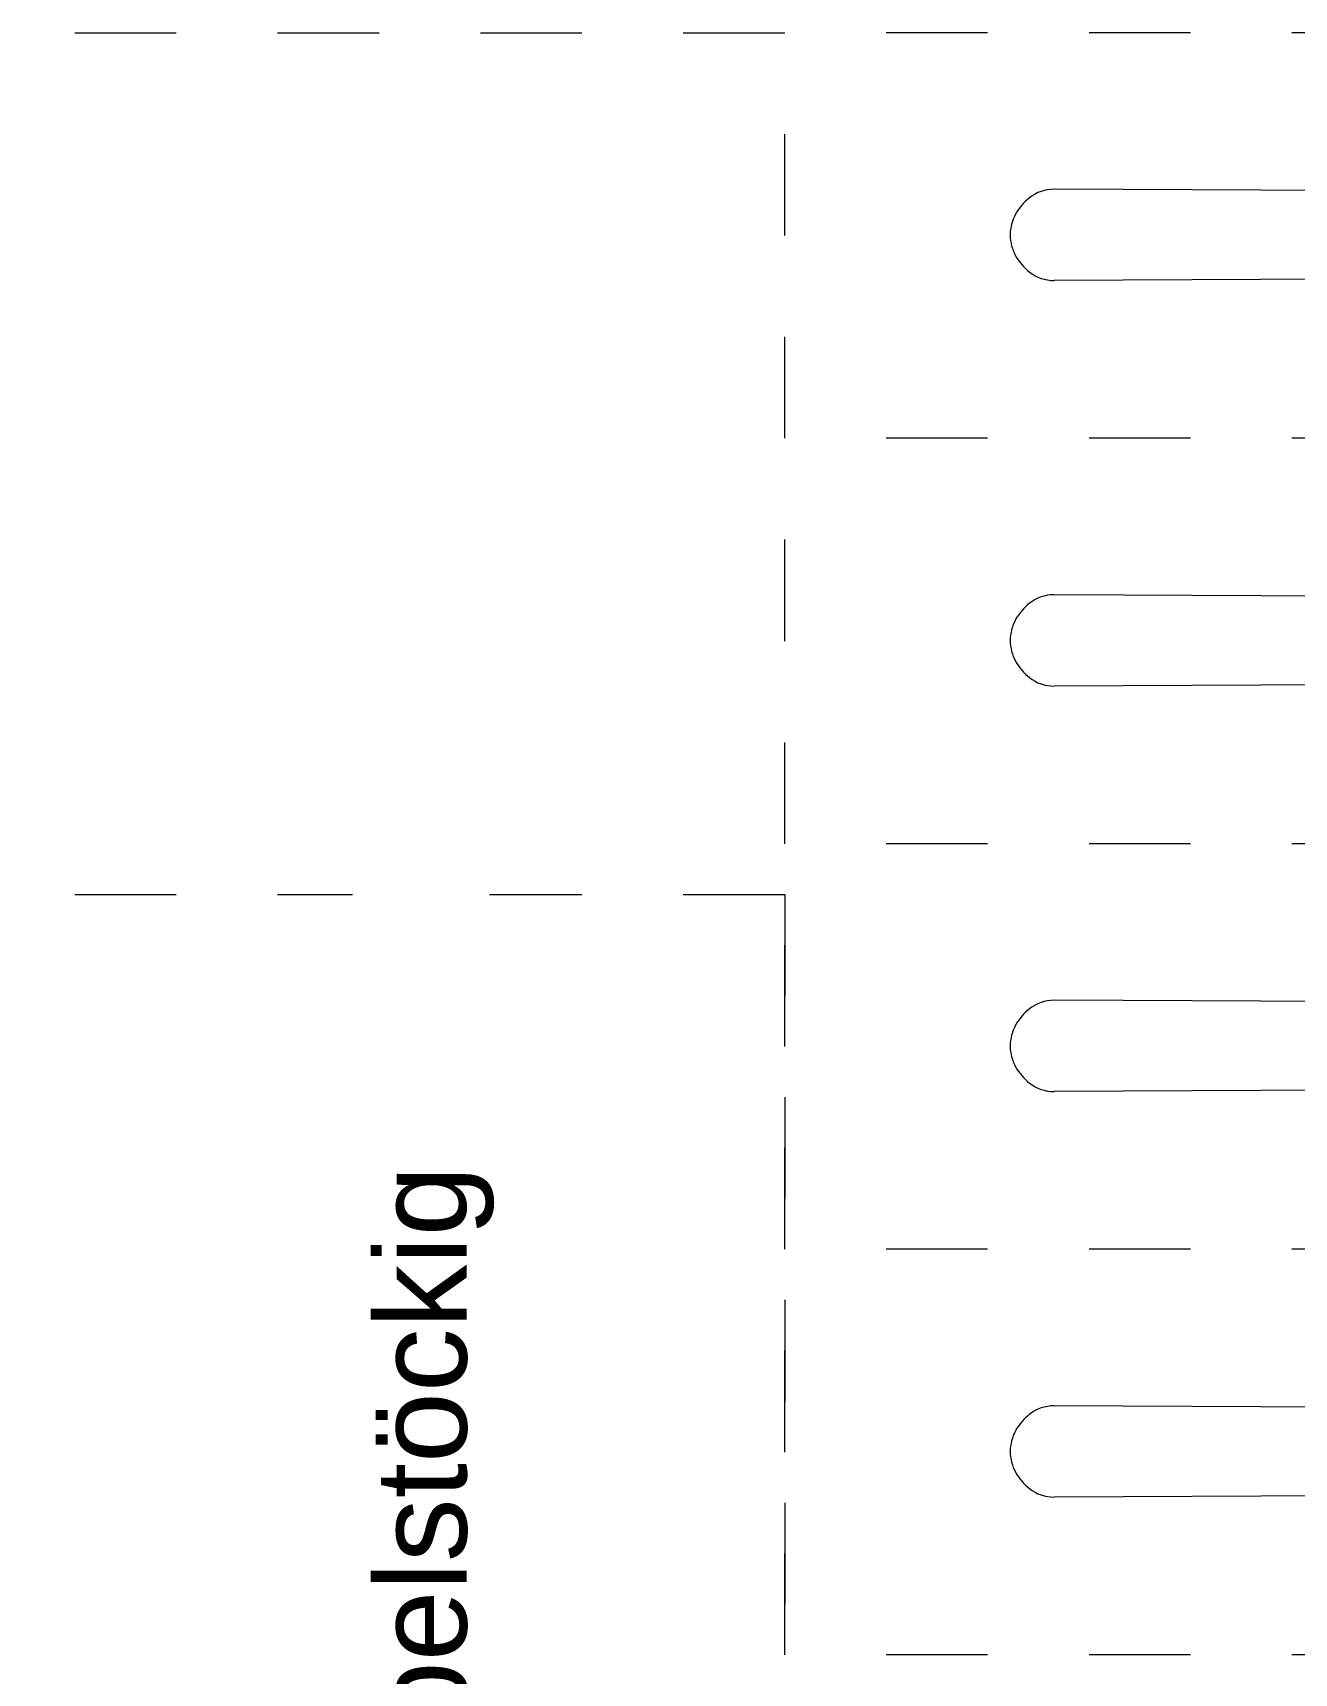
# Model space of a CAD drawing. Header units: metres. Extents: x -35.6 to 33, y -21.5 to 5.9.
# Drawn here: x 17.611 to 18.854, y -11.382 to -9.763 of the extents above; entities that cross this region are included whole.
import ezdxf

# ---------------------------------------------------------------- set-up
doc = ezdxf.new("R2010")
doc.units = ezdxf.units.M
doc.linetypes.add('_Verdeckte Linien_', pattern=[0.15, 0.1, -0.05])
for name, color, linetype, lineweight in [('A-DETL-GENF-HDLN', 7, '_Verdeckte Linien_', 9), ('A-DETL-GENF-OTLN', 7, 'Continuous', 9), ('C-PRKG-____-HDLN', 7, '_Verdeckte Linien_', 9), ('C-PRKG-____-OTLN', 7, 'Continuous', 9), ('Text', 7, 'Continuous', 5)]:
    doc.layers.add(name, color=color, linetype=linetype, lineweight=lineweight)
doc.styles.add('Arial_3', font='arial.ttf', dxfattribs={"height": 0.09})

# ---------------------------------------------------------------- blocks, each defined once
blk = doc.blocks.new('Fahrradstellplatz - Fahrradstellplatz-23763285--01_UG_OK_FFB_AF_ru')
at = {"layer": 'C-PRKG-____-HDLN', "color": 253, "true_color": 0x999999}
for p, q in [((0, 4.1), (2.62, 4.1)), ((0, 2), (0, 4.1))]:
    blk.add_line(p, q, dxfattribs=at)
blk = doc.blocks.new('Fahrradstellplatz - Fahrradstellplatz-23803867--01_UG_OK_FFB_AF_ru')
at = {"layer": 'A-DETL-GENF-HDLN', "color": 253, "true_color": 0x999999}
for p, q in [((1.2, 2), (1.6, 2)), ((1.6, 2), (2, 2)), ((1.6, 0), (1.6, 2)), ((1.6, 0), (1.6, 2)), ((2, 2), (2.4, 2)), ((2, 0), (2, 2)), ((2, 0), (2, 2)), ((2.4, 2), (2.8, 2)), ((2.4, 0), (2.4, 2)), ((2.4, 0), (2.4, 2)), ((2.8, 2), (3.2, 2)), ((2.8, 0), (2.8, 2)), ((2.8, 0), (2.8, 2)), ((3.2, 0), (3.2, 2))]:
    blk.add_line(p, q, dxfattribs=at)
at = {"layer": 'A-DETL-GENF-OTLN', "color": 253, "true_color": 0x999999}
for p, q in [((1.7573, 1.3551), (1.7556, 1.7345)), ((1.8439, 1.3551), (1.8456, 1.7345)), ((2.1573, 1.3551), (2.1556, 1.7345)), ((2.2439, 1.3551), (2.2456, 1.7345)), ((2.5573, 1.3551), (2.5556, 1.7345)), ((2.6439, 1.3551), (2.6456, 1.7345)), ((2.9573, 1.3551), (2.9556, 1.7345)), ((3.0439, 1.3551), (3.0456, 1.7345))]:
    blk.add_line(p, q, dxfattribs=at)
for centre, radius, start, end in [((1.8058, 1.7256), 0.0534, 118.8234, 141.5969), ((1.8007, 1.7348), 0.0429, 90.2027, 118.8234), ((1.8004, 1.7348), 0.0429, 61.1766, 89.7973), ((1.7954, 1.7256), 0.0534, 38.4031, 61.1766), ((2.2058, 1.7256), 0.0534, 118.8234, 141.5969), ((2.2007, 1.7348), 0.0429, 90.2027, 118.8234), ((2.2004, 1.7348), 0.0429, 61.1766, 89.7973), ((2.1954, 1.7256), 0.0534, 38.4031, 61.1766), ((2.6058, 1.7256), 0.0534, 118.8234, 141.5969), ((2.6007, 1.7348), 0.0429, 90.2027, 118.8234), ((2.6004, 1.7348), 0.0429, 61.1766, 89.7973), ((2.5954, 1.7256), 0.0534, 38.4031, 61.1766), ((3.0058, 1.7256), 0.0534, 118.8234, 141.5969), ((3.0007, 1.7348), 0.0429, 90.2027, 118.8234), ((3.0004, 1.7348), 0.0429, 61.1766, 89.7973), ((2.9954, 1.7256), 0.0534, 38.4031, 61.1766), ((1.7944, 1.7346), 0.0388, 141.5969, 180.2571), ((1.8068, 1.7346), 0.0388, 359.7429, 38.4031), ((2.1944, 1.7346), 0.0388, 141.5969, 180.2571), ((2.2068, 1.7346), 0.0388, 359.7429, 38.4031), ((2.5944, 1.7346), 0.0388, 141.5969, 180.2571), ((2.6068, 1.7346), 0.0388, 359.7429, 38.4031), ((2.9944, 1.7346), 0.0388, 141.5969, 180.2571), ((3.0068, 1.7346), 0.0388, 359.7429, 38.4031)]:
    blk.add_arc(centre, radius, start, end, dxfattribs=at)
at = {"layer": 'C-PRKG-____-HDLN', "color": 253, "true_color": 0x999999}
blk.add_line((3.2, 4.1), (3.2, 2), dxfattribs=at)

msp = doc.modelspace()

# ---------------------------------------------------------------- block references
at = {"layer": 'C-PRKG-____-OTLN', "color": 253, "true_color": 0x999999}
for name, p, rotation in [('Fahrradstellplatz - Fahrradstellplatz-23803867--01_UG_OK_FFB_AF_ru', (20.352, -12.9634), 89.99999999999933), ('Fahrradstellplatz - Fahrradstellplatz-23763285--01_UG_OK_FFB_AF_ru', (14.252, -10.6134), 269.9999999999997)]:
    msp.add_blockref(name, p, dxfattribs=dict(at, rotation=rotation))

# ---------------------------------------------------------------- next in the draw order: texts
at = {"layer": 'Text', "insert": (17.9484, -12.8864), "char_height": 0.09, "width": 2.344936, "attachment_point": 1, "rotation": 90, "style": 'Arial_3', "bg_fill": 3, "box_fill_scale": 1.25, "bg_fill_color": 256, "bg_fill_true_color": 13158600, "bg_fill_transparency": 0}
msp.add_mtext('Doppelseitiges Modul doppelstöckig', dxfattribs=at)

doc.saveas('drawing.dxf')
